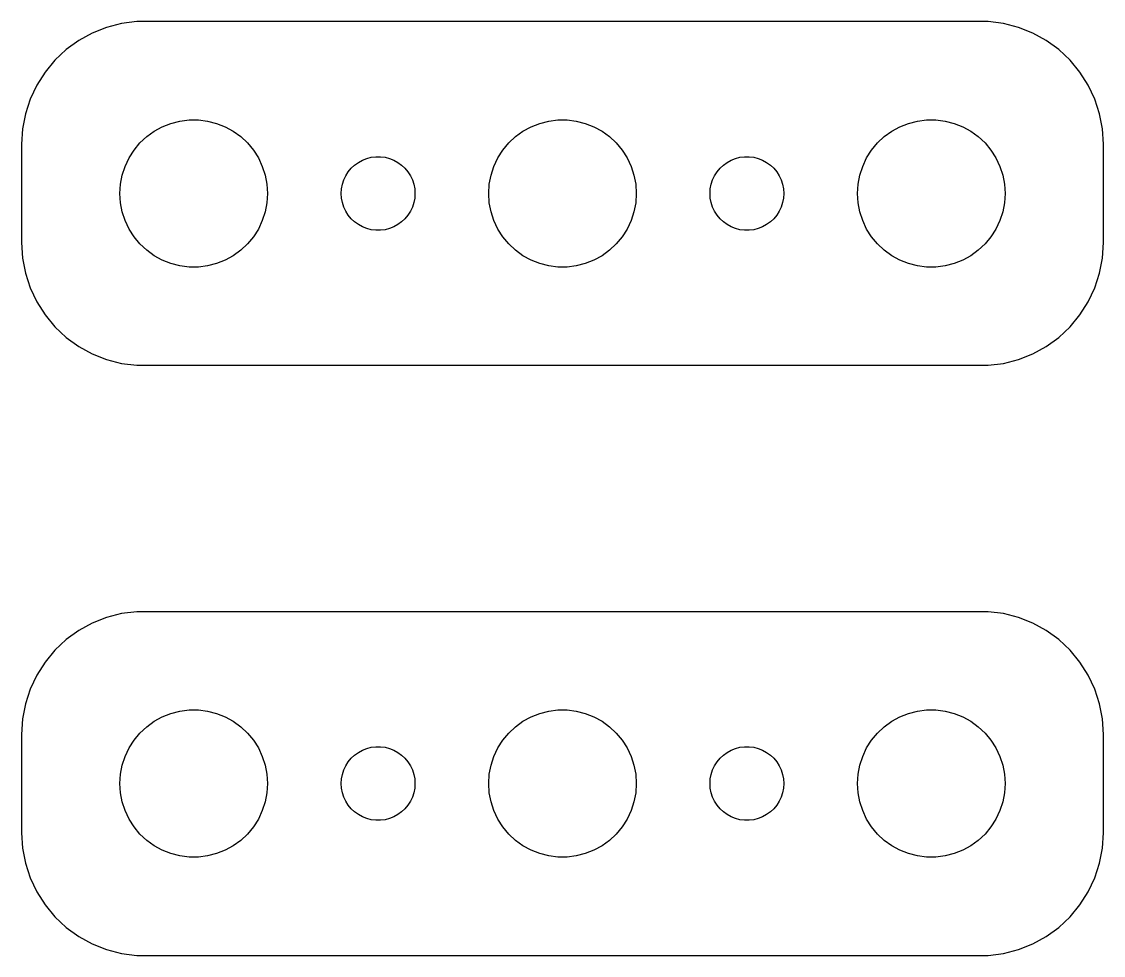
# Model space of a CAD drawing. Header units: metres. Extents: x -22 to 22, y 113 to 223.
# Drawn here: x -22 to 22, y 113.01 to 150.99 of the extents above; entities that cross this region are included whole.
import ezdxf

# ---------------------------------------------------------------- set-up
doc = ezdxf.new("R2010")
doc.units = ezdxf.units.M

msp = doc.modelspace()

# ---------------------------------------------------------------- linework, layer by layer
for p, q in [((-17.3139, 150.99), (-17.9369, 150.911)), ((17.3139, 150.99), (-17.3139, 150.99)), ((17.9369, 150.911), (17.3139, 150.99)), ((-19.1289, 150.524), (-19.6791, 150.222)), ((-18.5451, 150.755), (-19.1289, 150.524)), ((-17.9369, 150.911), (-18.5451, 150.755)), ((18.5451, 150.755), (17.9369, 150.911)), ((19.1289, 150.524), (18.5451, 150.755)), ((19.6791, 150.222), (19.1289, 150.524)), ((-19.6791, 150.222), (-20.1871, 149.853)), ((20.1871, 149.853), (19.6791, 150.222)), ((-20.1871, 149.853), (-20.6448, 149.423)), ((20.6448, 149.423), (20.1871, 149.853)), ((-20.6448, 149.423), (-21.0451, 148.939)), ((21.0451, 148.939), (20.6448, 149.423)), ((-21.0451, 148.939), (-21.3815, 148.409)), ((21.3815, 148.409), (21.0451, 148.939)), ((-21.3815, 148.409), (-21.6489, 147.841)), ((21.6489, 147.841), (21.3815, 148.409)), ((-21.6489, 147.841), (-21.8429, 147.243)), ((21.8429, 147.243), (21.6489, 147.841)), ((-21.8429, 147.243), (-21.9606, 146.627)), ((-15.5621, 146.947), (-15.1884, 146.994)), ((-15.1884, 146.994), (-14.8116, 146.994)), ((-14.8116, 146.994), (-14.4379, 146.947)), ((-0.56213, 146.947), (-0.18837, 146.994)), ((-0.18837, 146.994), (0.18837, 146.994)), ((0.18837, 146.994), (0.56213, 146.947)), ((14.4379, 146.947), (14.8116, 146.994)), ((14.8116, 146.994), (15.1884, 146.994)), ((15.1884, 146.994), (15.5621, 146.947)), ((21.9606, 146.627), (21.8429, 147.243)), ((-21.9606, 146.627), (-22, 146)), ((-16.9123, 146.312), (-16.6075, 146.533)), ((-16.6075, 146.533), (-16.2773, 146.714)), ((-16.2773, 146.714), (-15.927, 146.853)), ((-15.927, 146.853), (-15.5621, 146.947)), ((-14.4379, 146.947), (-14.0729, 146.853)), ((-14.0729, 146.853), (-13.7227, 146.714)), ((-13.7227, 146.714), (-13.3925, 146.533)), ((-13.3925, 146.533), (-13.0877, 146.312)), ((-1.91226, 146.312), (-1.60747, 146.533)), ((-1.60747, 146.533), (-1.27733, 146.714)), ((-1.27733, 146.714), (-0.92705, 146.853)), ((-0.92705, 146.853), (-0.56213, 146.947)), ((0.56213, 146.947), (0.92705, 146.853)), ((0.92705, 146.853), (1.27733, 146.714)), ((1.27733, 146.714), (1.60747, 146.533)), ((1.60747, 146.533), (1.91226, 146.312)), ((13.0877, 146.312), (13.3925, 146.533)), ((13.3925, 146.533), (13.7227, 146.714)), ((13.7227, 146.714), (14.0729, 146.853)), ((14.0729, 146.853), (14.4379, 146.947)), ((15.5621, 146.947), (15.927, 146.853)), ((15.927, 146.853), (16.2773, 146.714)), ((16.2773, 146.714), (16.6075, 146.533)), ((16.6075, 146.533), (16.9123, 146.312)), ((22, 146), (21.9606, 146.627)), ((-17.1869, 146.054), (-16.9123, 146.312)), ((-13.0877, 146.312), (-12.8131, 146.054)), ((-2.1869, 146.054), (-1.91226, 146.312)), ((1.91226, 146.312), (2.1869, 146.054)), ((12.8131, 146.054), (13.0877, 146.312)), ((16.9123, 146.312), (17.1869, 146.054)), ((-22, 146), (-22, 142)), ((-17.6289, 145.445), (-17.427, 145.763)), ((-17.427, 145.763), (-17.1869, 146.054)), ((-12.8131, 146.054), (-12.5729, 145.763)), ((-12.5729, 145.763), (-12.3711, 145.445)), ((-2.62891, 145.445), (-2.42705, 145.763)), ((-2.42705, 145.763), (-2.1869, 146.054)), ((2.1869, 146.054), (2.42705, 145.763)), ((2.42705, 145.763), (2.62891, 145.445)), ((12.3711, 145.445), (12.5729, 145.763)), ((12.5729, 145.763), (12.8131, 146.054)), ((17.1869, 146.054), (17.427, 145.763)), ((17.427, 145.763), (17.6289, 145.445)), ((22, 142), (22, 146)), ((-17.7893, 145.104), (-17.6289, 145.445)), ((-12.3711, 145.445), (-12.2107, 145.104)), ((-8.45613, 145.156), (-8.30373, 145.266)), ((-8.30373, 145.266), (-8.13866, 145.357)), ((-8.13866, 145.357), (-7.96352, 145.427)), ((-7.96352, 145.427), (-7.78107, 145.473)), ((-7.78107, 145.473), (-7.59418, 145.497)), ((-7.59418, 145.497), (-7.40581, 145.497)), ((-7.40581, 145.497), (-7.21892, 145.473)), ((-7.21892, 145.473), (-7.03647, 145.427)), ((-7.03647, 145.427), (-6.86133, 145.357)), ((-6.86133, 145.357), (-6.69626, 145.266)), ((-6.69626, 145.266), (-6.54385, 145.156)), ((-2.78932, 145.104), (-2.62891, 145.445)), ((2.62891, 145.445), (2.78932, 145.104)), ((6.54385, 145.156), (6.69626, 145.266)), ((6.69626, 145.266), (6.86133, 145.357)), ((6.86133, 145.357), (7.03647, 145.427)), ((7.03647, 145.427), (7.21892, 145.473)), ((7.21892, 145.473), (7.40581, 145.497)), ((7.40581, 145.497), (7.59418, 145.497)), ((7.59418, 145.497), (7.78107, 145.473)), ((7.78107, 145.473), (7.96352, 145.427)), ((7.96352, 145.427), (8.13866, 145.357)), ((8.13866, 145.357), (8.30373, 145.266)), ((8.30373, 145.266), (8.45613, 145.156)), ((12.2107, 145.104), (12.3711, 145.445)), ((17.6289, 145.445), (17.7893, 145.104)), ((-17.9057, 144.746), (-17.7893, 145.104)), ((-12.2107, 145.104), (-12.0942, 144.746)), ((-8.81445, 144.723), (-8.71352, 144.882)), ((-8.71352, 144.882), (-8.59344, 145.027)), ((-8.59344, 145.027), (-8.45613, 145.156)), ((-6.54385, 145.156), (-6.40654, 145.027)), ((-6.40654, 145.027), (-6.28647, 144.882)), ((-6.28647, 144.882), (-6.18553, 144.723)), ((-2.90575, 144.746), (-2.78932, 145.104)), ((2.78932, 145.104), (2.90575, 144.746)), ((6.18553, 144.723), (6.28647, 144.882)), ((6.28647, 144.882), (6.40654, 145.027)), ((6.40654, 145.027), (6.54385, 145.156)), ((8.45613, 145.156), (8.59344, 145.027)), ((8.59344, 145.027), (8.71352, 144.882)), ((8.71352, 144.882), (8.81445, 144.723)), ((12.0942, 144.746), (12.2107, 145.104)), ((17.7893, 145.104), (17.9057, 144.746)), ((-18, 144), (-17.9763, 144.376)), ((-17.9763, 144.376), (-17.9057, 144.746)), ((-12.0942, 144.746), (-12.0237, 144.376)), ((-12.0237, 144.376), (-12, 144)), ((-8.98816, 144.188), (-8.95287, 144.373)), ((-8.95287, 144.373), (-8.89465, 144.552)), ((-8.89465, 144.552), (-8.81445, 144.723)), ((-6.18553, 144.723), (-6.10533, 144.552)), ((-6.10533, 144.552), (-6.04712, 144.373)), ((-6.04712, 144.373), (-6.01183, 144.188)), ((-3, 144), (-2.97633, 144.376)), ((-2.97633, 144.376), (-2.90575, 144.746)), ((2.90575, 144.746), (2.97633, 144.376)), ((2.97633, 144.376), (3, 144)), ((6.01183, 144.188), (6.04712, 144.373)), ((6.04712, 144.373), (6.10533, 144.552)), ((6.10533, 144.552), (6.18553, 144.723)), ((8.81445, 144.723), (8.89465, 144.552)), ((8.89465, 144.552), (8.95287, 144.373)), ((8.95287, 144.373), (8.98816, 144.188)), ((12, 144), (12.0237, 144.376)), ((12.0237, 144.376), (12.0942, 144.746)), ((17.9057, 144.746), (17.9763, 144.376)), ((17.9763, 144.376), (18, 144)), ((-17.9763, 143.624), (-18, 144)), ((-12, 144), (-12.0237, 143.624)), ((-9, 144), (-8.98816, 144.188)), ((-8.98816, 143.812), (-9, 144)), ((-6.01183, 144.188), (-6, 144)), ((-6, 144), (-6.01183, 143.812)), ((-2.97633, 143.624), (-3, 144)), ((3, 144), (2.97633, 143.624)), ((6, 144), (6.01183, 144.188)), ((6.01183, 143.812), (6, 144)), ((8.98816, 144.188), (9, 144)), ((9, 144), (8.98816, 143.812)), ((12.0237, 143.624), (12, 144)), ((18, 144), (17.9763, 143.624)), ((-17.9057, 143.254), (-17.9763, 143.624)), ((-12.0237, 143.624), (-12.0942, 143.254)), ((-8.95287, 143.627), (-8.98816, 143.812)), ((-8.89465, 143.448), (-8.95287, 143.627)), ((-8.81445, 143.277), (-8.89465, 143.448)), ((-6.10533, 143.448), (-6.18553, 143.277)), ((-6.04712, 143.627), (-6.10533, 143.448)), ((-6.01183, 143.812), (-6.04712, 143.627)), ((-2.90575, 143.254), (-2.97633, 143.624)), ((2.97633, 143.624), (2.90575, 143.254)), ((6.04712, 143.627), (6.01183, 143.812)), ((6.10533, 143.448), (6.04712, 143.627)), ((6.18553, 143.277), (6.10533, 143.448)), ((8.89465, 143.448), (8.81445, 143.277)), ((8.95287, 143.627), (8.89465, 143.448)), ((8.98816, 143.812), (8.95287, 143.627)), ((12.0942, 143.254), (12.0237, 143.624)), ((17.9763, 143.624), (17.9057, 143.254)), ((-17.7893, 142.896), (-17.9057, 143.254)), ((-12.0942, 143.254), (-12.2107, 142.896)), ((-8.71352, 143.118), (-8.81445, 143.277)), ((-8.59344, 142.973), (-8.71352, 143.118)), ((-6.28647, 143.118), (-6.40654, 142.973)), ((-6.18553, 143.277), (-6.28647, 143.118)), ((-2.78932, 142.896), (-2.90575, 143.254)), ((2.90575, 143.254), (2.78932, 142.896)), ((6.28647, 143.118), (6.18553, 143.277)), ((6.40654, 142.973), (6.28647, 143.118)), ((8.71352, 143.118), (8.59344, 142.973)), ((8.81445, 143.277), (8.71352, 143.118)), ((12.2107, 142.896), (12.0942, 143.254)), ((17.9057, 143.254), (17.7893, 142.896)), ((-17.6289, 142.555), (-17.7893, 142.896)), ((-12.2107, 142.896), (-12.3711, 142.555)), ((-8.45613, 142.844), (-8.59344, 142.973)), ((-8.30373, 142.734), (-8.45613, 142.844)), ((-8.13866, 142.643), (-8.30373, 142.734)), ((-7.96352, 142.573), (-8.13866, 142.643)), ((-7.78107, 142.527), (-7.96352, 142.573)), ((-7.03647, 142.573), (-7.21892, 142.527)), ((-6.86133, 142.643), (-7.03647, 142.573)), ((-6.69626, 142.734), (-6.86133, 142.643)), ((-6.54385, 142.844), (-6.69626, 142.734)), ((-6.40654, 142.973), (-6.54385, 142.844)), ((-2.62891, 142.555), (-2.78932, 142.896)), ((2.78932, 142.896), (2.62891, 142.555)), ((6.54385, 142.844), (6.40654, 142.973)), ((6.69626, 142.734), (6.54385, 142.844)), ((6.86133, 142.643), (6.69626, 142.734)), ((7.03647, 142.573), (6.86133, 142.643)), ((7.21892, 142.527), (7.03647, 142.573)), ((7.96352, 142.573), (7.78107, 142.527)), ((8.13866, 142.643), (7.96352, 142.573)), ((8.30373, 142.734), (8.13866, 142.643)), ((8.45613, 142.844), (8.30373, 142.734)), ((8.59344, 142.973), (8.45613, 142.844)), ((12.3711, 142.555), (12.2107, 142.896)), ((17.7893, 142.896), (17.6289, 142.555)), ((-17.427, 142.237), (-17.6289, 142.555)), ((-17.1869, 141.946), (-17.427, 142.237)), ((-12.5729, 142.237), (-12.8131, 141.946)), ((-12.3711, 142.555), (-12.5729, 142.237)), ((-7.59418, 142.503), (-7.78107, 142.527)), ((-7.40581, 142.503), (-7.59418, 142.503)), ((-7.21892, 142.527), (-7.40581, 142.503)), ((-2.42705, 142.237), (-2.62891, 142.555)), ((-2.1869, 141.946), (-2.42705, 142.237)), ((2.42705, 142.237), (2.1869, 141.946)), ((2.62891, 142.555), (2.42705, 142.237)), ((7.40581, 142.503), (7.21892, 142.527)), ((7.59418, 142.503), (7.40581, 142.503)), ((7.78107, 142.527), (7.59418, 142.503)), ((12.5729, 142.237), (12.3711, 142.555)), ((12.8131, 141.946), (12.5729, 142.237)), ((17.427, 142.237), (17.1869, 141.946)), ((17.6289, 142.555), (17.427, 142.237)), ((-22, 142), (-21.9606, 141.373)), ((-16.9123, 141.688), (-17.1869, 141.946)), ((-16.6075, 141.467), (-16.9123, 141.688)), ((-13.0877, 141.688), (-13.3925, 141.467)), ((-12.8131, 141.946), (-13.0877, 141.688)), ((-1.91226, 141.688), (-2.1869, 141.946)), ((-1.60747, 141.467), (-1.91226, 141.688)), ((1.91226, 141.688), (1.60747, 141.467)), ((2.1869, 141.946), (1.91226, 141.688)), ((13.0877, 141.688), (12.8131, 141.946)), ((13.3925, 141.467), (13.0877, 141.688)), ((16.9123, 141.688), (16.6075, 141.467)), ((17.1869, 141.946), (16.9123, 141.688)), ((21.9606, 141.373), (22, 142)), ((-21.9606, 141.373), (-21.8429, 140.757)), ((-16.2773, 141.286), (-16.6075, 141.467)), ((-15.927, 141.147), (-16.2773, 141.286)), ((-13.7227, 141.286), (-14.0729, 141.147)), ((-13.3925, 141.467), (-13.7227, 141.286)), ((-1.27733, 141.286), (-1.60747, 141.467)), ((-0.92705, 141.147), (-1.27733, 141.286)), ((1.27733, 141.286), (0.92705, 141.147)), ((1.60747, 141.467), (1.27733, 141.286)), ((13.7227, 141.286), (13.3925, 141.467)), ((14.0729, 141.147), (13.7227, 141.286)), ((16.2773, 141.286), (15.927, 141.147)), ((16.6075, 141.467), (16.2773, 141.286)), ((21.8429, 140.757), (21.9606, 141.373)), ((-15.5621, 141.053), (-15.927, 141.147)), ((-15.1884, 141.006), (-15.5621, 141.053)), ((-14.8116, 141.006), (-15.1884, 141.006)), ((-14.4379, 141.053), (-14.8116, 141.006)), ((-14.0729, 141.147), (-14.4379, 141.053)), ((-0.56213, 141.053), (-0.92705, 141.147)), ((-0.18837, 141.006), (-0.56213, 141.053)), ((0.18837, 141.006), (-0.18837, 141.006)), ((0.56213, 141.053), (0.18837, 141.006)), ((0.92705, 141.147), (0.56213, 141.053)), ((14.4379, 141.053), (14.0729, 141.147)), ((14.8116, 141.006), (14.4379, 141.053)), ((15.1884, 141.006), (14.8116, 141.006)), ((15.5621, 141.053), (15.1884, 141.006)), ((15.927, 141.147), (15.5621, 141.053)), ((-21.8429, 140.757), (-21.6489, 140.159)), ((21.6489, 140.159), (21.8429, 140.757)), ((-21.6489, 140.159), (-21.3815, 139.591)), ((21.3815, 139.591), (21.6489, 140.159)), ((-21.3815, 139.591), (-21.0451, 139.061)), ((21.0451, 139.061), (21.3815, 139.591)), ((-21.0451, 139.061), (-20.6448, 138.577)), ((20.6448, 138.577), (21.0451, 139.061)), ((-20.6448, 138.577), (-20.1871, 138.147)), ((20.1871, 138.147), (20.6448, 138.577)), ((-20.1871, 138.147), (-19.6791, 137.778)), ((-19.6791, 137.778), (-19.1289, 137.476)), ((19.1289, 137.476), (19.6791, 137.778)), ((19.6791, 137.778), (20.1871, 138.147)), ((-19.1289, 137.476), (-18.5451, 137.245)), ((18.5451, 137.245), (19.1289, 137.476)), ((-18.5451, 137.245), (-17.9369, 137.089)), ((-17.9369, 137.089), (-17.3139, 137.01)), ((-17.3139, 137.01), (17.3139, 137.01)), ((17.3139, 137.01), (17.9369, 137.089)), ((17.9369, 137.089), (18.5451, 137.245)), ((-18.5451, 126.755), (-19.1289, 126.524)), ((-17.9369, 126.911), (-18.5451, 126.755)), ((-17.3139, 126.99), (-17.9369, 126.911)), ((17.3139, 126.99), (-17.3139, 126.99)), ((17.9369, 126.911), (17.3139, 126.99)), ((18.5451, 126.755), (17.9369, 126.911)), ((19.1289, 126.524), (18.5451, 126.755)), ((-19.1289, 126.524), (-19.6791, 126.222)), ((19.6791, 126.222), (19.1289, 126.524)), ((-20.1871, 125.853), (-20.6448, 125.423)), ((-19.6791, 126.222), (-20.1871, 125.853)), ((20.1871, 125.853), (19.6791, 126.222)), ((20.6448, 125.423), (20.1871, 125.853)), ((-20.6448, 125.423), (-21.0451, 124.939)), ((21.0451, 124.939), (20.6448, 125.423)), ((-21.0451, 124.939), (-21.3815, 124.409)), ((21.3815, 124.409), (21.0451, 124.939)), ((-21.3815, 124.409), (-21.6489, 123.841)), ((21.6489, 123.841), (21.3815, 124.409)), ((-21.6489, 123.841), (-21.8429, 123.243)), ((21.8429, 123.243), (21.6489, 123.841)), ((-21.8429, 123.243), (-21.9606, 122.627)), ((21.9606, 122.627), (21.8429, 123.243)), ((-16.2773, 122.714), (-15.927, 122.853)), ((-15.927, 122.853), (-15.5621, 122.947)), ((-15.5621, 122.947), (-15.1884, 122.994)), ((-15.1884, 122.994), (-14.8116, 122.994)), ((-14.8116, 122.994), (-14.4379, 122.947)), ((-14.4379, 122.947), (-14.0729, 122.853)), ((-14.0729, 122.853), (-13.7227, 122.714)), ((-1.27733, 122.714), (-0.92705, 122.853)), ((-0.92705, 122.853), (-0.56213, 122.947)), ((-0.56213, 122.947), (-0.18837, 122.994)), ((-0.18837, 122.994), (0.18837, 122.994)), ((0.18837, 122.994), (0.56213, 122.947)), ((0.56213, 122.947), (0.92705, 122.853)), ((0.92705, 122.853), (1.27733, 122.714)), ((13.7227, 122.714), (14.0729, 122.853)), ((14.0729, 122.853), (14.4379, 122.947)), ((14.4379, 122.947), (14.8116, 122.994)), ((14.8116, 122.994), (15.1884, 122.994)), ((15.1884, 122.994), (15.5621, 122.947)), ((15.5621, 122.947), (15.927, 122.853)), ((15.927, 122.853), (16.2773, 122.714)), ((-21.9606, 122.627), (-22, 122)), ((-16.9123, 122.312), (-16.6075, 122.533)), ((-16.6075, 122.533), (-16.2773, 122.714)), ((-13.7227, 122.714), (-13.3925, 122.533)), ((-13.3925, 122.533), (-13.0877, 122.312)), ((-1.91226, 122.312), (-1.60747, 122.533)), ((-1.60747, 122.533), (-1.27733, 122.714)), ((1.27733, 122.714), (1.60747, 122.533)), ((1.60747, 122.533), (1.91226, 122.312)), ((13.0877, 122.312), (13.3925, 122.533)), ((13.3925, 122.533), (13.7227, 122.714)), ((16.2773, 122.714), (16.6075, 122.533)), ((16.6075, 122.533), (16.9123, 122.312)), ((22, 122), (21.9606, 122.627)), ((-22, 122), (-22, 118)), ((-17.427, 121.763), (-17.1869, 122.054)), ((-17.1869, 122.054), (-16.9123, 122.312)), ((-13.0877, 122.312), (-12.8131, 122.054)), ((-12.8131, 122.054), (-12.5729, 121.763)), ((-2.42705, 121.763), (-2.1869, 122.054)), ((-2.1869, 122.054), (-1.91226, 122.312)), ((1.91226, 122.312), (2.1869, 122.054)), ((2.1869, 122.054), (2.42705, 121.763)), ((12.5729, 121.763), (12.8131, 122.054)), ((12.8131, 122.054), (13.0877, 122.312)), ((16.9123, 122.312), (17.1869, 122.054)), ((17.1869, 122.054), (17.427, 121.763)), ((22, 118), (22, 122)), ((-17.7893, 121.104), (-17.6289, 121.445)), ((-17.6289, 121.445), (-17.427, 121.763)), ((-12.5729, 121.763), (-12.3711, 121.445)), ((-12.3711, 121.445), (-12.2107, 121.104)), ((-7.96352, 121.427), (-7.78107, 121.473)), ((-7.78107, 121.473), (-7.59418, 121.497)), ((-7.59418, 121.497), (-7.40581, 121.497)), ((-7.40581, 121.497), (-7.21892, 121.473)), ((-7.21892, 121.473), (-7.03647, 121.427)), ((-2.78932, 121.104), (-2.62891, 121.445)), ((-2.62891, 121.445), (-2.42705, 121.763)), ((2.42705, 121.763), (2.62891, 121.445)), ((2.62891, 121.445), (2.78932, 121.104)), ((7.03647, 121.427), (7.21892, 121.473)), ((7.21892, 121.473), (7.40581, 121.497)), ((7.40581, 121.497), (7.59418, 121.497)), ((7.59418, 121.497), (7.78107, 121.473)), ((7.78107, 121.473), (7.96352, 121.427)), ((12.2107, 121.104), (12.3711, 121.445)), ((12.3711, 121.445), (12.5729, 121.763)), ((17.427, 121.763), (17.6289, 121.445)), ((17.6289, 121.445), (17.7893, 121.104)), ((-17.9057, 120.746), (-17.7893, 121.104)), ((-12.2107, 121.104), (-12.0942, 120.746)), ((-8.71352, 120.882), (-8.59344, 121.027)), ((-8.59344, 121.027), (-8.45613, 121.156)), ((-8.45613, 121.156), (-8.30373, 121.266)), ((-8.30373, 121.266), (-8.13866, 121.357)), ((-8.13866, 121.357), (-7.96352, 121.427)), ((-7.03647, 121.427), (-6.86133, 121.357)), ((-6.86133, 121.357), (-6.69626, 121.266)), ((-6.69626, 121.266), (-6.54385, 121.156)), ((-6.54385, 121.156), (-6.40654, 121.027)), ((-6.40654, 121.027), (-6.28647, 120.882)), ((-2.90575, 120.746), (-2.78932, 121.104)), ((2.78932, 121.104), (2.90575, 120.746)), ((6.28647, 120.882), (6.40654, 121.027)), ((6.40654, 121.027), (6.54385, 121.156)), ((6.54385, 121.156), (6.69626, 121.266)), ((6.69626, 121.266), (6.86133, 121.357)), ((6.86133, 121.357), (7.03647, 121.427)), ((7.96352, 121.427), (8.13866, 121.357)), ((8.13866, 121.357), (8.30373, 121.266)), ((8.30373, 121.266), (8.45613, 121.156)), ((8.45613, 121.156), (8.59344, 121.027)), ((8.59344, 121.027), (8.71352, 120.882)), ((12.0942, 120.746), (12.2107, 121.104)), ((17.7893, 121.104), (17.9057, 120.746)), ((-17.9763, 120.376), (-17.9057, 120.746)), ((-12.0942, 120.746), (-12.0237, 120.376)), ((-8.89465, 120.552), (-8.81445, 120.723)), ((-8.81445, 120.723), (-8.71352, 120.882)), ((-6.28647, 120.882), (-6.18553, 120.723)), ((-6.18553, 120.723), (-6.10533, 120.552)), ((-2.97633, 120.376), (-2.90575, 120.746)), ((2.90575, 120.746), (2.97633, 120.376)), ((6.10533, 120.552), (6.18553, 120.723)), ((6.18553, 120.723), (6.28647, 120.882)), ((8.71352, 120.882), (8.81445, 120.723)), ((8.81445, 120.723), (8.89465, 120.552)), ((12.0237, 120.376), (12.0942, 120.746)), ((17.9057, 120.746), (17.9763, 120.376)), ((-18, 120), (-17.9763, 120.376)), ((-12.0237, 120.376), (-12, 120)), ((-9, 120), (-8.98816, 120.188)), ((-8.98816, 120.188), (-8.95287, 120.373)), ((-8.95287, 120.373), (-8.89465, 120.552)), ((-6.10533, 120.552), (-6.04712, 120.373)), ((-6.04712, 120.373), (-6.01183, 120.188)), ((-6.01183, 120.188), (-6, 120)), ((-3, 120), (-2.97633, 120.376)), ((2.97633, 120.376), (3, 120)), ((6, 120), (6.01183, 120.188)), ((6.01183, 120.188), (6.04712, 120.373)), ((6.04712, 120.373), (6.10533, 120.552)), ((8.89465, 120.552), (8.95287, 120.373)), ((8.95287, 120.373), (8.98816, 120.188)), ((8.98816, 120.188), (9, 120)), ((12, 120), (12.0237, 120.376)), ((17.9763, 120.376), (18, 120)), ((-17.9763, 119.624), (-18, 120)), ((-12, 120), (-12.0237, 119.624)), ((-8.98816, 119.812), (-9, 120)), ((-8.95287, 119.627), (-8.98816, 119.812)), ((-6.01183, 119.812), (-6.04712, 119.627)), ((-6, 120), (-6.01183, 119.812)), ((-2.97633, 119.624), (-3, 120)), ((3, 120), (2.97633, 119.624)), ((6.01183, 119.812), (6, 120)), ((6.04712, 119.627), (6.01183, 119.812)), ((8.98816, 119.812), (8.95287, 119.627)), ((9, 120), (8.98816, 119.812)), ((12.0237, 119.624), (12, 120)), ((18, 120), (17.9763, 119.624)), ((-17.9057, 119.254), (-17.9763, 119.624)), ((-17.7893, 118.896), (-17.9057, 119.254)), ((-12.0942, 119.254), (-12.2107, 118.896)), ((-12.0237, 119.624), (-12.0942, 119.254)), ((-8.89465, 119.448), (-8.95287, 119.627)), ((-8.81445, 119.277), (-8.89465, 119.448)), ((-8.71352, 119.118), (-8.81445, 119.277)), ((-6.18553, 119.277), (-6.28647, 119.118)), ((-6.10533, 119.448), (-6.18553, 119.277)), ((-6.04712, 119.627), (-6.10533, 119.448)), ((-2.90575, 119.254), (-2.97633, 119.624)), ((-2.78932, 118.896), (-2.90575, 119.254)), ((2.90575, 119.254), (2.78932, 118.896)), ((2.97633, 119.624), (2.90575, 119.254)), ((6.10533, 119.448), (6.04712, 119.627)), ((6.18553, 119.277), (6.10533, 119.448)), ((6.28647, 119.118), (6.18553, 119.277)), ((8.81445, 119.277), (8.71352, 119.118)), ((8.89465, 119.448), (8.81445, 119.277)), ((8.95287, 119.627), (8.89465, 119.448)), ((12.0942, 119.254), (12.0237, 119.624)), ((12.2107, 118.896), (12.0942, 119.254)), ((17.9057, 119.254), (17.7893, 118.896)), ((17.9763, 119.624), (17.9057, 119.254)), ((-17.6289, 118.555), (-17.7893, 118.896)), ((-12.2107, 118.896), (-12.3711, 118.555)), ((-8.59344, 118.973), (-8.71352, 119.118)), ((-8.45613, 118.844), (-8.59344, 118.973)), ((-8.30373, 118.734), (-8.45613, 118.844)), ((-6.54385, 118.844), (-6.69626, 118.734)), ((-6.40654, 118.973), (-6.54385, 118.844)), ((-6.28647, 119.118), (-6.40654, 118.973)), ((-2.62891, 118.555), (-2.78932, 118.896)), ((2.78932, 118.896), (2.62891, 118.555)), ((6.40654, 118.973), (6.28647, 119.118)), ((6.54385, 118.844), (6.40654, 118.973)), ((6.69626, 118.734), (6.54385, 118.844)), ((8.45613, 118.844), (8.30373, 118.734)), ((8.59344, 118.973), (8.45613, 118.844)), ((8.71352, 119.118), (8.59344, 118.973)), ((12.3711, 118.555), (12.2107, 118.896)), ((17.7893, 118.896), (17.6289, 118.555)), ((-17.427, 118.237), (-17.6289, 118.555)), ((-12.3711, 118.555), (-12.5729, 118.237)), ((-8.13866, 118.643), (-8.30373, 118.734)), ((-7.96352, 118.573), (-8.13866, 118.643)), ((-7.78107, 118.527), (-7.96352, 118.573)), ((-7.59418, 118.503), (-7.78107, 118.527)), ((-7.40581, 118.503), (-7.59418, 118.503)), ((-7.21892, 118.527), (-7.40581, 118.503)), ((-7.03647, 118.573), (-7.21892, 118.527)), ((-6.86133, 118.643), (-7.03647, 118.573)), ((-6.69626, 118.734), (-6.86133, 118.643)), ((-2.42705, 118.237), (-2.62891, 118.555)), ((2.62891, 118.555), (2.42705, 118.237)), ((6.86133, 118.643), (6.69626, 118.734)), ((7.03647, 118.573), (6.86133, 118.643)), ((7.21892, 118.527), (7.03647, 118.573)), ((7.40581, 118.503), (7.21892, 118.527)), ((7.59418, 118.503), (7.40581, 118.503)), ((7.78107, 118.527), (7.59418, 118.503)), ((7.96352, 118.573), (7.78107, 118.527)), ((8.13866, 118.643), (7.96352, 118.573)), ((8.30373, 118.734), (8.13866, 118.643)), ((12.5729, 118.237), (12.3711, 118.555)), ((17.6289, 118.555), (17.427, 118.237)), ((-22, 118), (-21.9606, 117.373)), ((-17.1869, 117.946), (-17.427, 118.237)), ((-16.9123, 117.688), (-17.1869, 117.946)), ((-12.8131, 117.946), (-13.0877, 117.688)), ((-12.5729, 118.237), (-12.8131, 117.946)), ((-2.1869, 117.946), (-2.42705, 118.237)), ((-1.91226, 117.688), (-2.1869, 117.946)), ((2.1869, 117.946), (1.91226, 117.688)), ((2.42705, 118.237), (2.1869, 117.946)), ((12.8131, 117.946), (12.5729, 118.237)), ((13.0877, 117.688), (12.8131, 117.946)), ((17.1869, 117.946), (16.9123, 117.688)), ((17.427, 118.237), (17.1869, 117.946)), ((21.9606, 117.373), (22, 118)), ((-16.6075, 117.467), (-16.9123, 117.688)), ((-13.0877, 117.688), (-13.3925, 117.467)), ((-1.60747, 117.467), (-1.91226, 117.688)), ((1.91226, 117.688), (1.60747, 117.467)), ((13.3925, 117.467), (13.0877, 117.688)), ((16.9123, 117.688), (16.6075, 117.467)), ((-21.9606, 117.373), (-21.8429, 116.757)), ((-16.2773, 117.286), (-16.6075, 117.467)), ((-15.927, 117.147), (-16.2773, 117.286)), ((-15.5621, 117.053), (-15.927, 117.147)), ((-15.1884, 117.006), (-15.5621, 117.053)), ((-14.4379, 117.053), (-14.8116, 117.006)), ((-14.0729, 117.147), (-14.4379, 117.053)), ((-13.7227, 117.286), (-14.0729, 117.147)), ((-13.3925, 117.467), (-13.7227, 117.286)), ((-1.27733, 117.286), (-1.60747, 117.467)), ((-0.92705, 117.147), (-1.27733, 117.286)), ((-0.56213, 117.053), (-0.92705, 117.147)), ((-0.18837, 117.006), (-0.56213, 117.053)), ((0.56213, 117.053), (0.18837, 117.006)), ((0.92705, 117.147), (0.56213, 117.053)), ((1.27733, 117.286), (0.92705, 117.147)), ((1.60747, 117.467), (1.27733, 117.286)), ((13.7227, 117.286), (13.3925, 117.467)), ((14.0729, 117.147), (13.7227, 117.286)), ((14.4379, 117.053), (14.0729, 117.147)), ((14.8116, 117.006), (14.4379, 117.053)), ((15.5621, 117.053), (15.1884, 117.006)), ((15.927, 117.147), (15.5621, 117.053)), ((16.2773, 117.286), (15.927, 117.147)), ((16.6075, 117.467), (16.2773, 117.286)), ((21.8429, 116.757), (21.9606, 117.373)), ((-21.8429, 116.757), (-21.6489, 116.159)), ((-14.8116, 117.006), (-15.1884, 117.006)), ((0.18837, 117.006), (-0.18837, 117.006)), ((15.1884, 117.006), (14.8116, 117.006)), ((21.6489, 116.159), (21.8429, 116.757)), ((-21.6489, 116.159), (-21.3815, 115.591)), ((21.3815, 115.591), (21.6489, 116.159)), ((-21.3815, 115.591), (-21.0451, 115.061)), ((21.0451, 115.061), (21.3815, 115.591)), ((-21.0451, 115.061), (-20.6448, 114.577)), ((20.6448, 114.577), (21.0451, 115.061)), ((-20.6448, 114.577), (-20.1871, 114.147)), ((20.1871, 114.147), (20.6448, 114.577)), ((-20.1871, 114.147), (-19.6791, 113.778)), ((19.6791, 113.778), (20.1871, 114.147)), ((-19.6791, 113.778), (-19.1289, 113.476)), ((19.1289, 113.476), (19.6791, 113.778)), ((-19.1289, 113.476), (-18.5451, 113.245)), ((-18.5451, 113.245), (-17.9369, 113.089)), ((-17.9369, 113.089), (-17.3139, 113.01)), ((17.3139, 113.01), (17.9369, 113.089)), ((17.9369, 113.089), (18.5451, 113.245)), ((18.5451, 113.245), (19.1289, 113.476)), ((-17.3139, 113.01), (17.3139, 113.01))]:
    msp.add_line(p, q)

doc.saveas('drawing.dxf')
